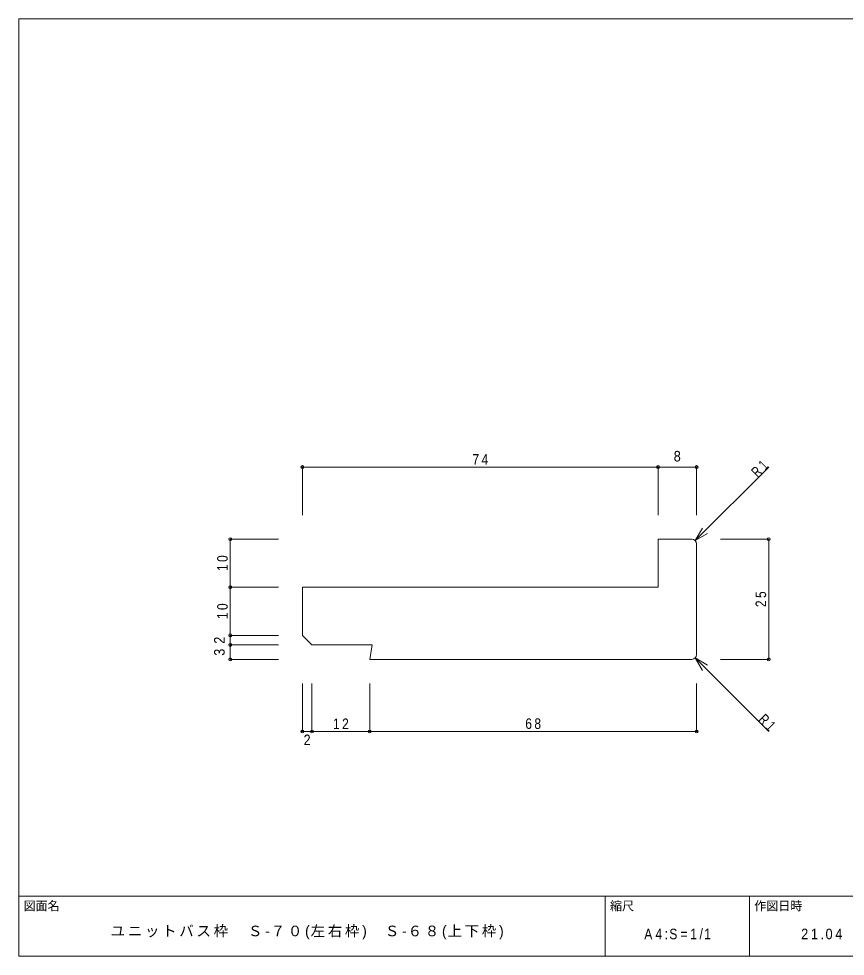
# Model space of a CAD drawing. Units: millimetres at full size, sheet at 1:1. Extents: x -141 to 141, y -98 to 98.
# Drawn here: x -141 to 30.9, y -97.5 to 97.5 of the extents above; entities that cross this region are included whole.
import ezdxf
from ezdxf.enums import TextEntityAlignment as Align

# ---------------------------------------------------------------- set-up
doc = ezdxf.new("R2010")
doc.units = ezdxf.units.MM
doc.header["$PDMODE"] = 32
doc.header["$PDSIZE"] = 0.6
for name, color, linetype, lineweight in [('0-0_ＫＢ製品', 2, 'Continuous', 9), ('0-3_寸法', 4, 'Continuous', 9), ('0-4_引出線字', 4, 'Continuous', 9), ('F-0_図面枠', 5, 'Continuous', 9), ('F-5_F-5ﾚｲﾔ', 7, 'Continuous', 9)]:
    doc.layers.add(name, color=color, linetype=linetype, lineweight=lineweight)
doc.styles.add('HGｺﾞｼｯｸM', font='')
doc.styles.get('HGｺﾞｼｯｸM').set_extended_font_data('HGｺﾞｼｯｸM')

msp = doc.modelspace()

# ---------------------------------------------------------------- linework, layer by layer
at = {"layer": '0-0_ＫＢ製品'}
for p, q in [((-1, -10.75), (-8, -10.75)), ((-8, -10.75), (-8, -20.75)), ((0, -34.75), (0, -11.75)), ((-82, -20.75), (-82, -30.75)), ((-8, -20.75), (-82, -20.75)), ((-80, -32.75), (-82, -30.75)), ((-80, -32.75), (-67.5, -32.75)), ((-68, -35.75), (-67.5, -32.75)), ((-1, -35.75), (-68, -35.75))]:
    msp.add_line(p, q, dxfattribs=at)
for centre, start, end in [((-1, -11.75), 0, 90), ((-1, -34.75), 270, 0)]:
    msp.add_arc(centre, 1, start, end, dxfattribs=at)
at = {"layer": '0-3_寸法'}
for p, q in [((-82, 4.25), (-8, 4.25)), ((-82, 4.25), (-82, -5.75)), ((-8, 4.25), (-8, -5.75)), ((-8, 4.25), (0, 4.25)), ((0, 4.25), (0, -5.75)), ((-97, -20.75), (-97, -10.75)), ((-97, -10.75), (-87, -10.75)), ((15, -10.75), (5, -10.75)), ((15, -10.75), (15, -35.75)), ((-97, -30.75), (-97, -20.75)), ((-97, -20.75), (-87, -20.75)), ((-97, -32.75), (-97, -30.75)), ((-97, -30.75), (-87, -30.75)), ((-97, -35.75), (-97, -32.75)), ((-97, -32.75), (-87, -32.75)), ((-97, -35.75), (-87, -35.75)), ((15, -35.75), (5, -35.75)), ((-82, -50.75), (-82, -40.75)), ((-80, -50.75), (-80, -40.75)), ((-68, -50.75), (-68, -40.75)), ((0, -50.75), (0, -40.75)), ((-80, -50.75), (-82, -50.75)), ((-68, -50.75), (-80, -50.75)), ((0, -50.75), (-68, -50.75))]:
    msp.add_line(p, q, dxfattribs=at)
for p in [(-82, 4.25), (-8, 4.25), (0, 4.25), (-97, -10.75), (15, -10.75), (-97, -20.75), (-97, -30.75), (-97, -32.75), (-97, -35.75), (15, -35.75), (-82, -50.75), (-80, -50.75), (-68, -50.75), (0, -50.75)]:
    msp.add_point(p, dxfattribs=at)
at = {"layer": '0-4_引出線字'}
for p, q in [((-0.293, -11.043), (15, 4.25)), ((-0.293, -11.043), (1.207, -8.445)), ((-0.293, -11.043), (2.305, -9.543)), ((-0.293, -35.457), (1.207, -38.055)), ((-0.293, -35.457), (2.305, -36.957)), ((-0.293, -35.457), (15, -50.75))]:
    msp.add_line(p, q, dxfattribs=at)
at = {"layer": 'F-0_図面枠'}
for p, q in [((-141, 97.5), (141, 97.5)), ((-141, -97.5), (-141, 97.5)), ((-141, -85), (141, -85)), ((-19, -97.5), (-19, -85)), ((11, -97.5), (11, -85)), ((141, -97.5), (-141, -97.5))]:
    msp.add_line(p, q, dxfattribs=at)

# ---------------------------------------------------------------- texts
at = {"layer": '0-3_寸法', "color": 7, "style": 'HGｺﾞｼｯｸM', "width": 0.9}
for s, p in [('8', (-4.75, 4.75)), ('2', (-81.75, -54.25))]:
    msp.add_text(s, height=2.199, dxfattribs=at).set_placement(p, align=Align.BOTTOM_LEFT)
for s, p in [('2', (-97.5, -32.5)), ('3', (-97.5, -35))]:
    msp.add_text(s, height=2.199, rotation=90, dxfattribs=at).set_placement(p, align=Align.BOTTOM_LEFT)
at = {"layer": '0-3_寸法', "color": 7, "char_height": 2.199, "attachment_point": 7, "style": 'HGｺﾞｼｯｸM'}
for s, insert in [('\\T1.36;\\W0.85;74', (-46.625, 4.75)), ('\\T1.36;\\W0.85;12', (-75.625, -50.25)), ('\\T1.36;\\W0.85;68', (-35.625, -50.25))]:
    msp.add_mtext(s, dxfattribs=dict(at, insert=insert))
at = {"layer": '0-3_寸法', "color": 7, "char_height": 2.199, "attachment_point": 7, "rotation": 90, "style": 'HGｺﾞｼｯｸM'}
for s, insert in [('\\T1.36;\\W0.85;10', (-97.5, -17.375)), ('\\T1.36;\\W0.85;25', (14.5, -24.875)), ('\\T1.36;\\W0.85;10', (-97.5, -27.375))]:
    msp.add_mtext(s, dxfattribs=dict(at, insert=insert))
at = {"layer": '0-4_引出線字', "color": 7, "char_height": 2.199, "attachment_point": 7, "style": 'HGｺﾞｼｯｸM'}
for insert, rotation in [((12.702, 1.952), 45), ((12.702, -48.452), 315)]:
    msp.add_mtext('\\T1.36;\\W0.75;R1', dxfattribs=dict(at, insert=insert, rotation=rotation))
at = {"layer": 'F-0_図面枠', "color": 7, "style": 'HGｺﾞｼｯｸM'}
msp.add_text('図面名', height=1.833, dxfattribs=at).set_placement((-140, -88.5), align=Align.BOTTOM_LEFT)
at = {"layer": 'F-5_F-5ﾚｲﾔ', "style": 'HGｺﾞｼｯｸM'}
for s, p in [('縮尺', (-18, -88.5)), ('作図日時', (12, -88.5))]:
    msp.add_text(s, height=1.833, dxfattribs=at).set_placement(p, align=Align.BOTTOM_LEFT)
at = {"layer": 'F-5_F-5ﾚｲﾔ', "char_height": 2.199, "attachment_point": 7, "style": 'HGｺﾞｼｯｸM'}
for s, insert in [('\\T1.19;ユニットバス枠\u3000Ｓ-７０(左右枠)\u3000Ｓ-６８(上下枠)', (-121.875, -94)), ('\\T1.39;\\W0.85;A4:S=1/1', (-10.875, -94)), ('\\T1.38;\\W0.9;21.04', (21.75, -94))]:
    msp.add_mtext(s, dxfattribs=dict(at, insert=insert))

doc.saveas('drawing.dxf')
